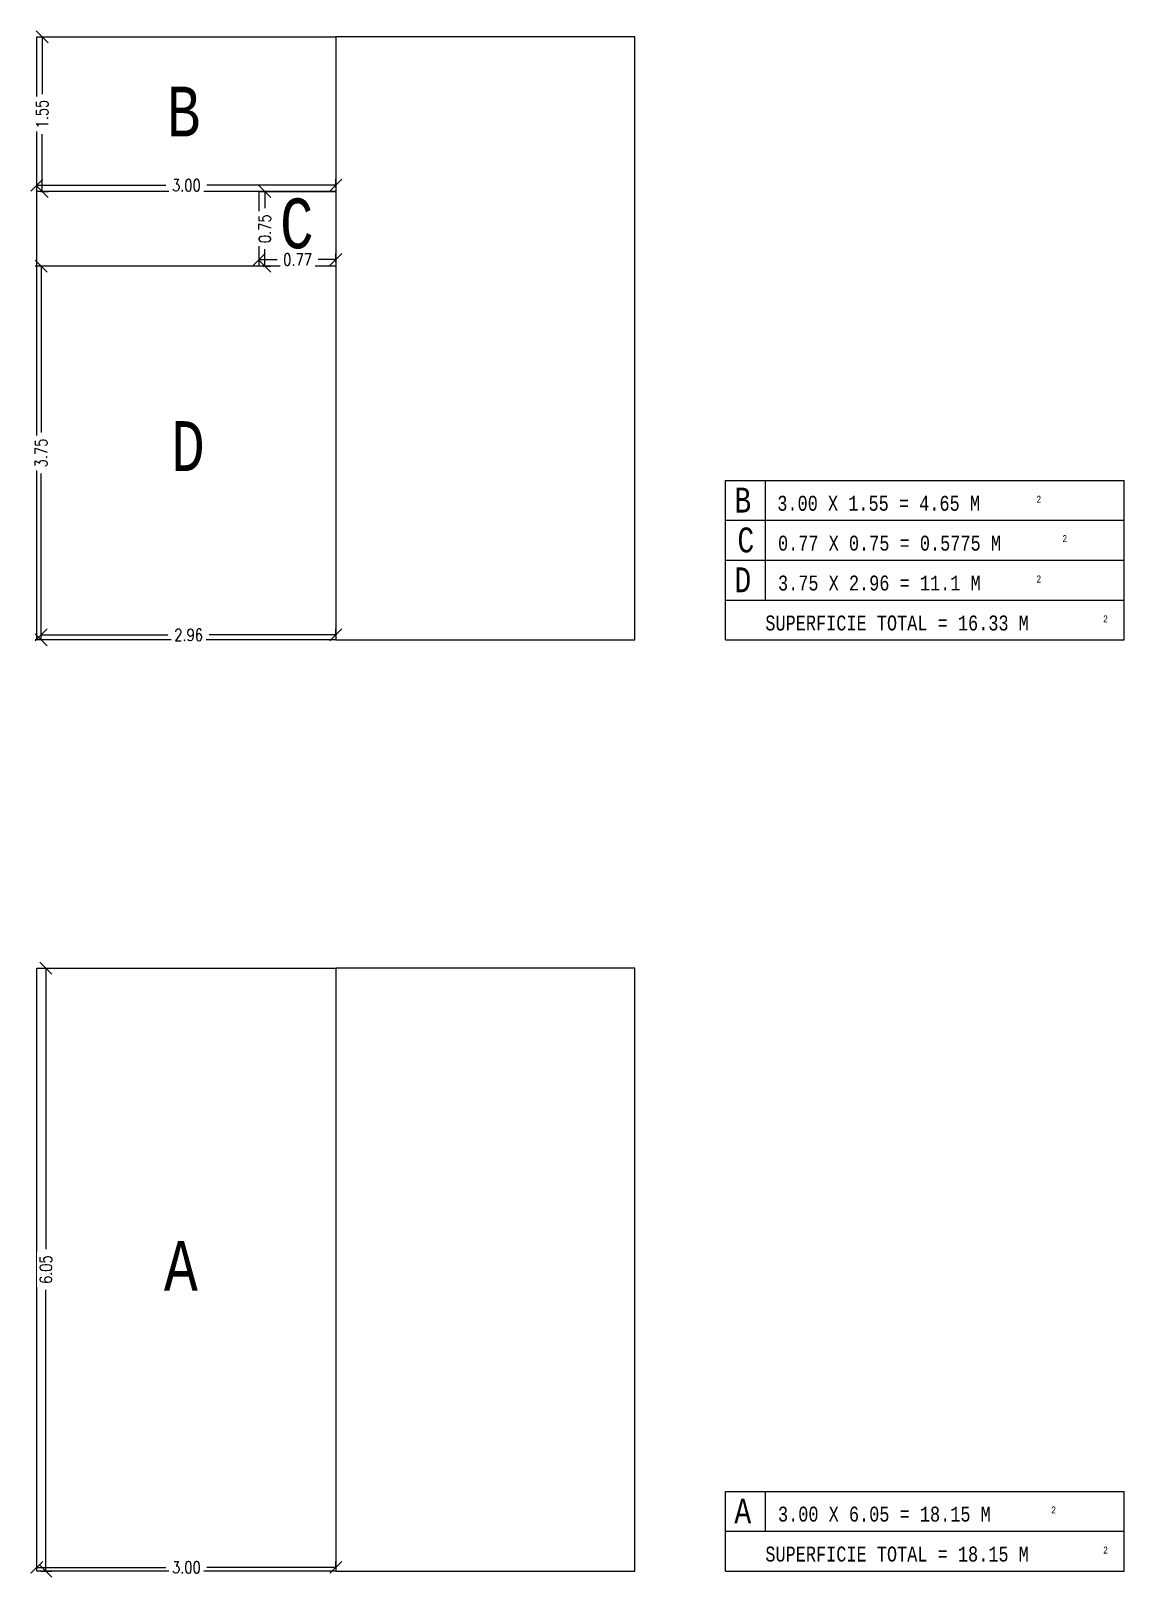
# Model space of a CAD drawing. Header units: metres. Extents: x -89 to 15, y -108 to -10.
# Drawn here: x -88.51 to -77.54, y -71.12 to -55.61 of the extents above; entities that cross this region are included whole.
import ezdxf

# ---------------------------------------------------------------- set-up
doc = ezdxf.new("R2010")
doc.units = ezdxf.units.M
doc.header["$LTSCALE"] = 5
doc.header["$MEASUREMENT"] = 0
doc.layers.get('0').update_dxf_attribs({"color": 30})
doc.layers.add('A-ANNO-DIMS', color=3, linetype='Continuous', lineweight=18)
doc.layers.add('A-ANNO-TEXT', color=3, linetype='Continuous', lineweight=18)
doc.styles.add('E-ROMANS', font='romans.shx', dxfattribs={"width": 0.8})
doc.dimstyles.new('E-0100_TICK_12', dxfattribs={"dimscale": 0.001, "dimtxt": 120, "dimasz": 120, "dimexe": 60, "dimexo": 40, "dimgap": 60, "dimtad": 0, "dimzin": 0, "dimdsep": 46, "dimtxsty": 'E-ROMANS', "dimblk": 'OBLIQUE', "dimcen": 60, "dimclrd": 256, "dimclre": 256, "dimclrt": 256, "dimadec": 0, "dimazin": 0, "dimtfac": 1, "dimtmove": 1, "dimatfit": 3, "dimldrblk": 'OPEN90', "dimfxl": 1, "dimtfill": 1, "dimtolj": 1, "dimtzin": 0, "dimlwd": -1, "dimarcsym": 0})

# ---------------------------------------------------------------- blocks, each defined once
blk = doc.blocks.new('_Oblique')
at = {"color": 0, "linetype": 'ByBlock', "lineweight": -2}
blk.add_line((-0.5, -0.5), (0.5, 0.5), dxfattribs=at)
blk = doc.blocks.new('*D23')
at = {"layer": 'A-ANNO-DIMS', "lineweight": -2, "transparency": 16777216}
for p, q in [((-88.451, -57.176), (-88.451, -57.095)), ((-85.451, -57.176), (-85.451, -57.095))]:
    blk.add_line(p, q, dxfattribs=at)
at = {"layer": 'A-ANNO-DIMS', "transparency": 16777216}
for p, q in [((-88.451, -57.155), (-87.157, -57.155)), ((-85.451, -57.155), (-86.745, -57.155))]:
    blk.add_line(p, q, dxfattribs=at)
at = {"layer": 'A-ANNO-DIMS', "transparency": 16777216, "xscale": 0.12, "yscale": 0.12, "zscale": 0.12, "rotation": 180}
blk.add_blockref('_Oblique', (-88.451, -57.155), dxfattribs=at)
at = {"layer": 'A-ANNO-DIMS', "transparency": 16777216, "xscale": 0.12, "yscale": 0.12, "zscale": 0.12}
blk.add_blockref('_Oblique', (-85.451, -57.155), dxfattribs=at)
at = {"layer": 'A-ANNO-DIMS', "transparency": 16777216, "insert": (-86.951, -57.155), "char_height": 0.12, "attachment_point": 5, "style": 'E-ROMANS', "bg_fill": 3, "box_fill_scale": 1.25, "bg_fill_color": 256, "bg_fill_true_color": 13158600, "bg_fill_transparency": 0}
blk.add_mtext('\\A1;3.00', dxfattribs=at)
blk = doc.blocks.new('_Open90')
at = {"color": 0, "linetype": 'ByBlock', "lineweight": -2}
for p, q in [((0, 0), (-1, 0)), ((-0.5, 0.5), (0, 0)), ((0, 0), (-0.5, -0.5))]:
    blk.add_line(p, q, dxfattribs=at)
blk = doc.blocks.new('*D24')
at = {"layer": 'A-ANNO-DIMS', "lineweight": -2, "transparency": 16777216}
for p, q in [((-88.411, -55.666), (-88.339, -55.666)), ((-88.411, -57.216), (-88.339, -57.216))]:
    blk.add_line(p, q, dxfattribs=at)
at = {"layer": 'A-ANNO-DIMS', "transparency": 16777216}
for p, q in [((-88.399, -55.666), (-88.399, -56.242)), ((-88.399, -57.216), (-88.399, -56.641))]:
    blk.add_line(p, q, dxfattribs=at)
at = {"layer": 'A-ANNO-DIMS', "transparency": 16777216, "xscale": 0.12, "yscale": 0.12, "zscale": 0.12}
for p, rotation in [((-88.399, -55.666), 90), ((-88.399, -57.216), 270)]:
    blk.add_blockref('_Oblique', p, dxfattribs=dict(at, rotation=rotation))
at = {"layer": 'A-ANNO-DIMS', "transparency": 16777216, "insert": (-88.399, -56.441), "char_height": 0.12, "attachment_point": 5, "rotation": 90, "style": 'E-ROMANS', "bg_fill": 3, "box_fill_scale": 1.25, "bg_fill_color": 256, "bg_fill_true_color": 13158600, "bg_fill_transparency": 0}
blk.add_mtext('\\A1;1.55', dxfattribs=at)
blk = doc.blocks.new('*D25')
at = {"layer": 'A-ANNO-DIMS', "lineweight": -2, "transparency": 16777216}
for p, q in [((-86.221, -57.926), (-86.221, -57.84)), ((-85.451, -57.926), (-85.451, -57.84))]:
    blk.add_line(p, q, dxfattribs=at)
at = {"layer": 'A-ANNO-DIMS', "transparency": 16777216}
for p, q in [((-86.221, -57.9), (-86.042, -57.9)), ((-85.451, -57.9), (-85.63, -57.9))]:
    blk.add_line(p, q, dxfattribs=at)
at = {"layer": 'A-ANNO-DIMS', "transparency": 16777216, "xscale": 0.12, "yscale": 0.12, "zscale": 0.12, "rotation": 180}
blk.add_blockref('_Oblique', (-86.221, -57.9), dxfattribs=at)
at = {"layer": 'A-ANNO-DIMS', "transparency": 16777216, "xscale": 0.12, "yscale": 0.12, "zscale": 0.12}
blk.add_blockref('_Oblique', (-85.451, -57.9), dxfattribs=at)
at = {"layer": 'A-ANNO-DIMS', "transparency": 16777216, "insert": (-85.836, -57.9), "char_height": 0.12, "attachment_point": 5, "style": 'E-ROMANS', "bg_fill": 3, "box_fill_scale": 1.25, "bg_fill_color": 256, "bg_fill_true_color": 13158600, "bg_fill_transparency": 0}
blk.add_mtext('\\A1;0.77', dxfattribs=at)
blk = doc.blocks.new('*D26')
at = {"layer": 'A-ANNO-DIMS', "lineweight": -2, "transparency": 16777216}
for p, q in [((-86.181, -57.216), (-86.104, -57.216)), ((-86.181, -57.966), (-86.104, -57.966))]:
    blk.add_line(p, q, dxfattribs=at)
at = {"layer": 'A-ANNO-DIMS', "transparency": 16777216}
for p, q in [((-86.164, -57.216), (-86.164, -57.385)), ((-86.164, -57.966), (-86.164, -57.797))]:
    blk.add_line(p, q, dxfattribs=at)
at = {"layer": 'A-ANNO-DIMS', "transparency": 16777216, "xscale": 0.12, "yscale": 0.12, "zscale": 0.12}
for p, rotation in [((-86.164, -57.216), 90), ((-86.164, -57.966), 270)]:
    blk.add_blockref('_Oblique', p, dxfattribs=dict(at, rotation=rotation))
at = {"layer": 'A-ANNO-DIMS', "transparency": 16777216, "insert": (-86.164, -57.591), "char_height": 0.12, "attachment_point": 5, "rotation": 90, "style": 'E-ROMANS', "bg_fill": 3, "box_fill_scale": 1.25, "bg_fill_color": 256, "bg_fill_true_color": 13158600, "bg_fill_transparency": 0}
blk.add_mtext('\\A1;0.75', dxfattribs=at)
blk = doc.blocks.new('*D27')
at = {"layer": 'A-ANNO-DIMS', "lineweight": -2, "transparency": 16777216}
for p, q in [((-88.411, -65.008), (-88.3, -65.008)), ((-88.411, -71.058), (-88.3, -71.058))]:
    blk.add_line(p, q, dxfattribs=at)
at = {"layer": 'A-ANNO-DIMS', "transparency": 16777216}
for p, q in [((-88.36, -65.008), (-88.36, -67.829)), ((-88.36, -71.058), (-88.36, -68.237))]:
    blk.add_line(p, q, dxfattribs=at)
at = {"layer": 'A-ANNO-DIMS', "transparency": 16777216, "xscale": 0.12, "yscale": 0.12, "zscale": 0.12}
for p, rotation in [((-88.36, -65.008), 90), ((-88.36, -71.058), 270)]:
    blk.add_blockref('_Oblique', p, dxfattribs=dict(at, rotation=rotation))
at = {"layer": 'A-ANNO-DIMS', "transparency": 16777216, "insert": (-88.36, -68.033), "char_height": 0.12, "attachment_point": 5, "rotation": 90, "style": 'E-ROMANS', "bg_fill": 3, "box_fill_scale": 1.25, "bg_fill_color": 256, "bg_fill_true_color": 13158600, "bg_fill_transparency": 0}
blk.add_mtext('\\A1;6.05', dxfattribs=at)
blk = doc.blocks.new('*D28')
at = {"layer": 'A-ANNO-DIMS', "lineweight": -2, "transparency": 16777216}
for p, q in [((-88.451, -71.018), (-88.451, -70.96)), ((-85.451, -71.018), (-85.451, -70.96))]:
    blk.add_line(p, q, dxfattribs=at)
at = {"layer": 'A-ANNO-DIMS', "transparency": 16777216}
for p, q in [((-88.451, -71.02), (-87.157, -71.02)), ((-85.451, -71.02), (-86.745, -71.02))]:
    blk.add_line(p, q, dxfattribs=at)
at = {"layer": 'A-ANNO-DIMS', "transparency": 16777216, "xscale": 0.12, "yscale": 0.12, "zscale": 0.12, "rotation": 180}
blk.add_blockref('_Oblique', (-88.451, -71.02), dxfattribs=at)
at = {"layer": 'A-ANNO-DIMS', "transparency": 16777216, "xscale": 0.12, "yscale": 0.12, "zscale": 0.12}
blk.add_blockref('_Oblique', (-85.451, -71.02), dxfattribs=at)
at = {"layer": 'A-ANNO-DIMS', "transparency": 16777216, "insert": (-86.951, -71.02), "char_height": 0.12, "attachment_point": 5, "style": 'E-ROMANS', "bg_fill": 3, "box_fill_scale": 1.25, "bg_fill_color": 256, "bg_fill_true_color": 13158600, "bg_fill_transparency": 0}
blk.add_mtext('\\A1;3.00', dxfattribs=at)
blk = doc.blocks.new('*D29')
at = {"layer": 'A-ANNO-DIMS', "lineweight": -2, "transparency": 16777216}
for p, q in [((-88.448, -57.966), (-88.468, -57.966)), ((-88.448, -61.716), (-88.468, -61.716))]:
    blk.add_line(p, q, dxfattribs=at)
at = {"layer": 'A-ANNO-DIMS', "transparency": 16777216}
for p, q in [((-88.408, -57.966), (-88.408, -59.635)), ((-88.408, -61.716), (-88.408, -60.047))]:
    blk.add_line(p, q, dxfattribs=at)
at = {"layer": 'A-ANNO-DIMS', "transparency": 16777216, "xscale": 0.12, "yscale": 0.12, "zscale": 0.12}
for p, rotation in [((-88.408, -57.966), 90), ((-88.408, -61.716), 270)]:
    blk.add_blockref('_Oblique', p, dxfattribs=dict(at, rotation=rotation))
at = {"layer": 'A-ANNO-DIMS', "transparency": 16777216, "insert": (-88.408, -59.841), "char_height": 0.12, "attachment_point": 5, "rotation": 90, "style": 'E-ROMANS', "bg_fill": 3, "box_fill_scale": 1.25, "bg_fill_color": 256, "bg_fill_true_color": 13158600, "bg_fill_transparency": 0}
blk.add_mtext('\\A1;3.75', dxfattribs=at)
blk = doc.blocks.new('*D30')
at = {"layer": 'A-ANNO-DIMS', "lineweight": -2, "transparency": 16777216}
for p, q in [((-88.408, -61.676), (-88.408, -61.606)), ((-85.451, -61.676), (-85.451, -61.606))]:
    blk.add_line(p, q, dxfattribs=at)
at = {"layer": 'A-ANNO-DIMS', "transparency": 16777216}
for p, q in [((-88.408, -61.666), (-87.136, -61.666)), ((-85.451, -61.666), (-86.723, -61.666))]:
    blk.add_line(p, q, dxfattribs=at)
at = {"layer": 'A-ANNO-DIMS', "transparency": 16777216, "xscale": 0.12, "yscale": 0.12, "zscale": 0.12, "rotation": 180}
blk.add_blockref('_Oblique', (-88.408, -61.666), dxfattribs=at)
at = {"layer": 'A-ANNO-DIMS', "transparency": 16777216, "xscale": 0.12, "yscale": 0.12, "zscale": 0.12}
blk.add_blockref('_Oblique', (-85.451, -61.666), dxfattribs=at)
at = {"layer": 'A-ANNO-DIMS', "transparency": 16777216, "insert": (-86.929, -61.666), "char_height": 0.12, "attachment_point": 5, "style": 'E-ROMANS', "bg_fill": 3, "box_fill_scale": 1.25, "bg_fill_color": 256, "bg_fill_true_color": 13158600, "bg_fill_transparency": 0}
blk.add_mtext('\\A1;2.96', dxfattribs=at)

msp = doc.modelspace()

# ---------------------------------------------------------------- linework, layer by layer
at = {"layer": 'A-ANNO-DIMS'}
for points in [[(-88.451, -55.666), (-85.451, -55.666), (-85.451, -61.716), (-88.451, -61.716)], [(-88.451, -55.666), (-85.451, -55.666), (-85.451, -57.216), (-88.451, -57.216)], [(-85.451, -61.716), (-82.451, -61.716), (-82.451, -55.666), (-85.451, -55.666)], [(-86.221, -57.216), (-85.451, -57.216), (-85.451, -57.966), (-86.221, -57.966)], [(-88.451, -65.008), (-85.451, -65.008), (-85.451, -71.058), (-88.451, -71.058)], [(-85.451, -71.058), (-82.451, -71.058), (-82.451, -65.008), (-85.451, -65.008)]]:
    msp.add_lwpolyline(points, close=True, dxfattribs=at)
at = {"layer": 'A-ANNO-TEXT'}
for p, q in [((-81.544, -60.116), (-77.544, -60.116)), ((-81.544, -61.716), (-81.544, -60.116)), ((-81.144, -60.116), (-81.144, -61.316)), ((-77.544, -61.716), (-77.544, -60.116)), ((-81.544, -60.516), (-77.544, -60.516)), ((-81.544, -60.916), (-77.544, -60.916)), ((-81.544, -61.316), (-77.544, -61.316)), ((-81.544, -61.716), (-77.544, -61.716)), ((-81.544, -71.058), (-81.544, -70.258)), ((-81.544, -70.258), (-77.544, -70.258)), ((-81.144, -70.258), (-81.144, -70.658)), ((-77.544, -71.058), (-77.544, -70.258)), ((-81.544, -70.658), (-77.544, -70.658)), ((-81.544, -71.058), (-77.544, -71.058))]:
    msp.add_line(p, q, dxfattribs=at)

# ---------------------------------------------------------------- texts
at = {"layer": 'A-ANNO-TEXT', "attachment_point": 1, "style": 'E-ROMANS'}
for s, insert, char_height, width in [('{\\fMonospac821 BT|b0|i0|c0|p49;B}', (-87.148, -56.165), 0.5, 0.4338), ('{\\fMonospac821 BT|b0|i0|c0|p49;D}', (-87.105, -59.521), 0.5, 0.4338), ('{\\fMonospac821 BT|b0|i0|c0|p49;B}', (-81.454, -60.188), 0.25, 0.2181), ('{\\fMonospac821 BT|b0|i0|c0|p49;3.00 X 1.55 = 4.65 M}', (-81.023, -60.27), 0.15, 3.6), ('{\\fMonospac821 BT|b0|i0|c0|p49;2}', (-78.423, -60.27), 0.07, 0.1548), ('{\\fMonospac821 BT|b0|i0|c0|p49;C}', (-81.423, -60.588), 0.25, 0.2181), ('{\\fMonospac821 BT|b0|i0|c0|p49;0.77 X 0.75 = 0.5775 M}', (-81.016, -60.67), 0.15, 3.6), ('{\\fMonospac821 BT|b0|i0|c0|p49;2}', (-78.163, -60.665), 0.07, 0.1548), ('{\\fMonospac821 BT|b0|i0|c0|p49;D}', (-81.454, -60.988), 0.25, 0.2181), ('{\\fMonospac821 BT|b0|i0|c0|p49;3.75 X 2.96 = 11.1 M}', (-81.016, -61.07), 0.15, 3.6), ('{\\fMonospac821 BT|b0|i0|c0|p49;2}', (-78.423, -61.07), 0.07, 0.1548), ('{\\fMonospac821 BT|b0|i0|c0|p49;SUPERFICIE TOTAL = 16.33 M}', (-81.143, -61.471), 0.15, 3.7588), ('{\\fMonospac821 BT|b0|i0|c0|p49;2}', (-77.754, -61.47), 0.07, 0.1548), ('{\\fMonospac821 BT|b0|i0|c0|p49;A}', (-87.176, -67.745), 0.5, 0.43376), ('{\\fMonospac821 BT|b0|i0|c0|p49;A}', (-81.454, -70.33), 0.25, 0.21815), ('{\\fMonospac821 BT|b0|i0|c0|p49;3.00 X 6.05 = 18.15 M}', (-81.016, -70.411), 0.15, 3.6), ('{\\fMonospac821 BT|b0|i0|c0|p49;2}', (-78.275, -70.409), 0.07, 0.1548), ('{\\fMonospac821 BT|b0|i0|c0|p49;SUPERFICIE TOTAL = 18.15 M}', (-81.143, -70.812), 0.15, 3.7588), ('{\\fMonospac821 BT|b0|i0|c0|p49;2}', (-77.754, -70.812), 0.07, 0.1548)]:
    msp.add_mtext(s, dxfattribs=dict(at, insert=insert, char_height=char_height, width=width))

# ---------------------------------------------------------------- next in the draw order: dimensions: what is measured, and where the dimension line sits
at = {"layer": 'A-ANNO-DIMS'}
for base, p1, p2, picture, middle in [((-85.451, -57.155), (-88.451, -57.216), (-85.451, -57.216), '*D23', (-86.951, -57.155)), ((-85.451, -57.9), (-86.221, -57.966), (-85.451, -57.966), '*D25', (-85.836, -57.9))]:
    dim = msp.add_linear_dim(base=base, p1=p1, p2=p2, dimstyle='E-0100_TICK_12', dxfattribs=at)
    dim.commit()
    dim.dimension.update_dxf_attribs({"geometry": picture, "text_midpoint": middle})
dim = msp.add_linear_dim(base=(-88.36, -71.058), p1=(-88.451, -65.008), p2=(-88.451, -71.058), angle=90, dimstyle='E-0100_TICK_12', dxfattribs=at)
dim.commit()
dim.dimension.update_dxf_attribs({"geometry": '*D27', "text_midpoint": (-88.36, -68.033)})

# ---------------------------------------------------------------- next in the draw order: texts
at = {"layer": 'A-ANNO-TEXT', "insert": (-86.013, -57.287), "char_height": 0.5, "width": 0.4338, "attachment_point": 1, "style": 'E-ROMANS'}
msp.add_mtext('{\\fMonospac821 BT|b0|i0|c0|p49;C}', dxfattribs=at)

# ---------------------------------------------------------------- next in the draw order: dimensions: what is measured, and where the dimension line sits
at = {"layer": 'A-ANNO-DIMS'}
for base, p1, p2, picture, middle in [((-88.399, -57.216), (-88.451, -55.666), (-88.451, -57.216), '*D24', (-88.399, -56.441)), ((-86.164, -57.966), (-86.221, -57.216), (-86.221, -57.966), '*D26', (-86.164, -57.591))]:
    dim = msp.add_linear_dim(base=base, p1=p1, p2=p2, angle=90, dimstyle='E-0100_TICK_12', dxfattribs=at)
    dim.commit()
    dim.dimension.update_dxf_attribs({"geometry": picture, "text_midpoint": middle})
dim = msp.add_linear_dim(base=(-85.451, -71.02), p1=(-88.451, -71.058), p2=(-85.451, -71.058), dimstyle='E-0100_TICK_12', dxfattribs=at)
dim.commit()
dim.dimension.update_dxf_attribs({"geometry": '*D28', "text_midpoint": (-86.951, -71.02)})

# ---------------------------------------------------------------- next in the draw order: linework, layer by layer
msp.add_line((-86.221, -57.966), (-88.451, -57.966), dxfattribs=at)

# ---------------------------------------------------------------- next in the draw order: dimensions: what is measured, and where the dimension line sits
dim = msp.add_linear_dim(base=(-88.408, -61.716), p1=(-88.408, -57.966), p2=(-88.408, -61.716), angle=90, dimstyle='E-0100_TICK_12', dxfattribs=at)
dim.commit()
dim.dimension.update_dxf_attribs({"geometry": '*D29', "text_midpoint": (-88.408, -59.841)})

# ---------------------------------------------------------------- next in the draw order: dimensions: what is measured, and where the dimension line sits
dim = msp.add_linear_dim(base=(-85.451, -61.666), p1=(-88.408, -61.716), p2=(-85.451, -61.716), dimstyle='E-0100_TICK_12', dxfattribs=at)
dim.commit()
dim.dimension.update_dxf_attribs({"geometry": '*D30', "text_midpoint": (-86.929, -61.666)})

doc.saveas('drawing.dxf')
